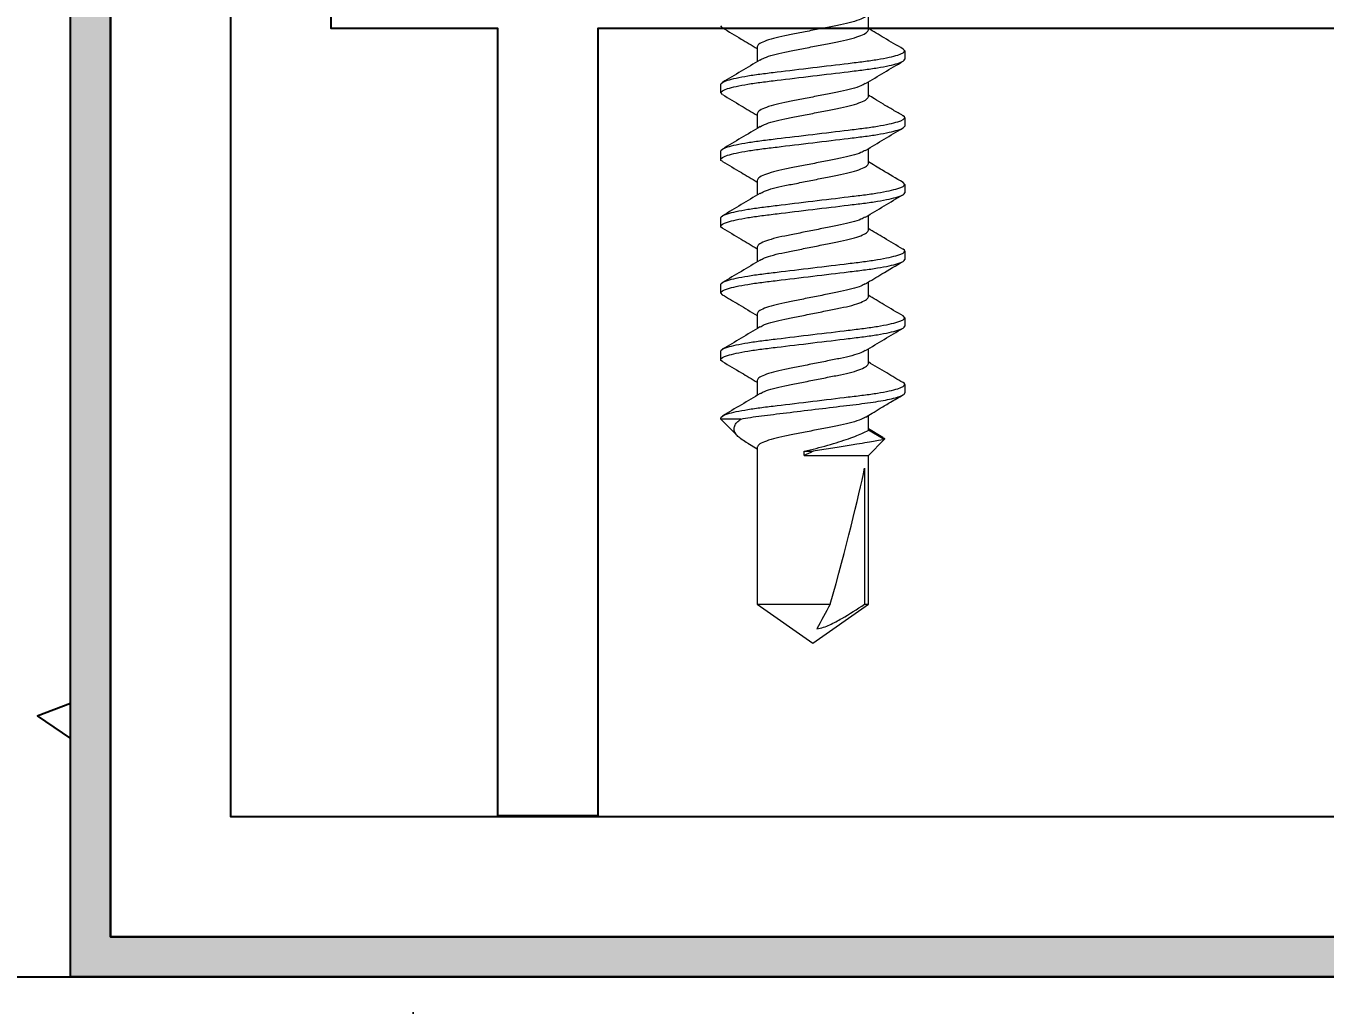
# Model space of a CAD drawing. Extents: x 0 to 79.8, y 0 to 38.2.
# Drawn here: x 70.839 to 71.813, y 28.462 to 29.197 of the extents above; entities that cross this region are included whole.
import ezdxf

# ---------------------------------------------------------------- set-up
doc = ezdxf.new("R2010")
doc.units = 0
doc.header["$MEASUREMENT"] = 0
doc.linetypes.add('SLD-Solid', pattern=[0])
doc.layers.get('0').update_dxf_attribs({"linetype": 'CONTINUOUS'})
doc.layers.get('DEFPOINTS').update_dxf_attribs({"color": 1, "linetype": 'CONTINUOUS'})
for name, color, linetype in [('DIM', 4, 'CONTINUOUS'), ('SILL-PAN', 7, 'CONTINUOUS'), ('TEXT', 7, 'CONTINUOUS'), ('TITLE-BLOCK', 7, 'CONTINUOUS'), ('WALL_COND', 7, 'CONTINUOUS'), ('WATERPROOF_MATL', 5, 'CONTINUOUS')]:
    doc.layers.add(name, color=color, linetype=linetype)
doc.styles.add('ROMANS', font='romans')
doc.dimstyles.new('QUARTER', dxfattribs={"dimscale": 4, "dimtxt": 0.06, "dimasz": 0.05, "dimexe": 0.06, "dimexo": 0.032, "dimgap": 0.021, "dimtad": 0, "dimdec": 4, "dimzin": 4, "dimdsep": 46, "dimlunit": 5, "dimtxsty": 'ROMANS', "dimcen": 0.09, "dimadec": 0, "dimazin": 1, "dimtfac": 1, "dimtdec": 4, "dimtofl": 0, "dimtmove": 0, "dimatfit": 3, "dimfxl": 0, "dimtolj": 1, "dimtzin": 0, "dimarcsym": 0})

# ---------------------------------------------------------------- blocks, each defined once
blk = doc.blocks.new('3774-TRACK_SUPPORT')
at = {"layer": 'TEXT'}
blk.add_lwpolyline([(-0.05, -0.626), (-0.754, -0.626), (-0.754, -1.216), (-0.829, -1.216), (-0.829, -0.626), (-0.954, -0.626), (-0.954, -0.176), (-0.684, -0.176), (-0.684, -0.251), (-0.879, -0.251), (-0.879, -0.551), (-0.1875, -0.551, 0.414214)], format="xyb", dxfattribs=at)
blk = doc.blocks.new('25559')
at = {"color": 7, "linetype": 'SLD-Solid', "lineweight": 15}
for p, q in [((0.55625, 0.069), (0.55482, 0.06775)), ((0.55625, 0.069), (0.5625, 0.069)), ((0.60625, 0.069), (0.6125, 0.069)), ((0.65625, 0.069), (0.65481, 0.06774)), ((0.65625, 0.069), (0.6625, 0.069)), ((0.70625, 0.069), (0.7125, 0.069)), ((0.75625, 0.069), (0.75481, 0.06775)), ((0.75625, 0.069), (0.7625, 0.069)), ((0.80625, 0.069), (0.8125, 0.069)), ((0.84585, 0.05252), (0.8393, 0.04172)), ((0.84741, 0.05369), (0.8405, 0.04172)), ((0.85937, 0.04172), (0.84741, 0.05369)), ((0.5405, 0.04172), (0.52946, 0.04172)), ((0.5905, 0.04172), (0.57946, 0.04172)), ((0.6405, 0.04172), (0.62946, 0.04172)), ((0.6905, 0.04172), (0.67946, 0.04172)), ((0.7405, 0.04172), (0.72946, 0.04172)), ((0.7905, 0.04172), (0.77946, 0.04172)), ((0.8405, 0.04172), (0.82943, 0.04172)), ((0.97079, 0.04172), (0.85937, 0.04172)), ((0.85937, -0.00651), (0.85937, 0.04172)), ((1, 0), (0.97079, 0.04172)), ((0.97079, 0.03893), (0.97079, 0.04172)), ((0.86878, 0.03893), (0.97079, 0.03893)), ((0.97079, -0.04172), (0.97079, 0.01319)), ((0.85625, -0.00651), (0.85625, 0.00025)), ((0.97079, -0.04172), (1, 0)), ((0.85937, -0.00651), (0.85625, -0.00651)), ((0.55325, -0.04172), (0.56429, -0.04172)), ((0.60325, -0.04172), (0.61429, -0.04172)), ((0.65325, -0.04172), (0.66429, -0.04172)), ((0.70325, -0.04172), (0.71429, -0.04172)), ((0.75325, -0.04172), (0.76429, -0.04172)), ((0.80325, -0.04172), (0.81429, -0.04172)), ((0.85025, -0.0487), (0.85445, -0.04172)), ((0.85325, -0.04172), (0.97079, -0.04172)), ((0.8321, -0.05397), (0.8321, -0.069)), ((0.8321, -0.069), (0.8449, -0.05619)), ((0.53893, -0.06775), (0.5375, -0.069)), ((0.58895, -0.06774), (0.5875, -0.069)), ((0.73893, -0.06775), (0.7375, -0.069)), ((0.5875, -0.069), (0.58125, -0.069)), ((0.6375, -0.069), (0.63125, -0.069)), ((0.6875, -0.069), (0.68125, -0.069)), ((0.7375, -0.069), (0.73125, -0.069)), ((0.7875, -0.069), (0.78125, -0.069)), ((0.8321, -0.069), (0.83125, -0.069))]:
    blk.add_line(p, q, dxfattribs=at)
blk.add_ellipse((0.9907, 0), major_axis=(0.14297, -0.04113), ratio=0.048755, start_param=1.724549, end_param=2.605956, dxfattribs=at)
for points, knots in [([(0.58125, -0.069), (0.58035, -0.069), (0.5793, -0.06732), (0.57709, -0.06033), (0.57595, -0.05502), (0.57436, -0.04534), (0.57385, -0.04184), (0.57291, -0.03455), (0.57246, -0.03075), (0.57098, -0.01846), (0.56987, -0.00924), (0.56763, 0.00924), (0.56652, 0.01846), (0.56504, 0.03075), (0.56459, 0.03455), (0.56365, 0.04184), (0.56314, 0.04534), (0.56155, 0.05502), (0.56041, 0.06033), (0.5582, 0.06732), (0.55715, 0.069), (0.55625, 0.069)], [0, 0, 0, 0, 0.125, 0.125, 0.25, 0.25, 0.3125, 0.3125, 0.375, 0.375, 0.5, 0.5, 0.625, 0.625, 0.6875, 0.6875, 0.75, 0.75, 0.875, 0.875, 1, 1, 1, 1]), ([(0.5875, -0.069), (0.5866, -0.069), (0.58555, -0.06732), (0.58334, -0.06033), (0.5822, -0.05502), (0.58061, -0.04534), (0.5801, -0.04184), (0.57916, -0.03455), (0.57871, -0.03075), (0.57723, -0.01846), (0.57612, -0.00924), (0.57388, 0.00924), (0.57277, 0.01846), (0.57129, 0.03075), (0.57084, 0.03455), (0.5699, 0.04184), (0.56939, 0.04534), (0.5678, 0.05502), (0.56666, 0.06033), (0.56445, 0.06732), (0.5634, 0.069), (0.5625, 0.069)], [0, 0, 0, 0, 0.125, 0.125, 0.25, 0.25, 0.3125, 0.3125, 0.375, 0.375, 0.5, 0.5, 0.625, 0.625, 0.6875, 0.6875, 0.75, 0.75, 0.875, 0.875, 1, 1, 1, 1]), ([(0.60625, 0.069), (0.60578, 0.06899), (0.6053, 0.06898), (0.60478, 0.06768), (0.60476, 0.06765)], [0, 0, 0, 0, 0.978012, 1, 1, 1, 1]), ([(0.63125, -0.069), (0.63035, -0.069), (0.6293, -0.06732), (0.62709, -0.06033), (0.62595, -0.05502), (0.62436, -0.04534), (0.62385, -0.04184), (0.62291, -0.03455), (0.62246, -0.03075), (0.62098, -0.01846), (0.61987, -0.00924), (0.61763, 0.00924), (0.61652, 0.01846), (0.61504, 0.03075), (0.61459, 0.03455), (0.61365, 0.04184), (0.61314, 0.04534), (0.61155, 0.05502), (0.61041, 0.06033), (0.6082, 0.06732), (0.60715, 0.069), (0.60625, 0.069)], [0, 0, 0, 0, 0.125, 0.125, 0.25, 0.25, 0.3125, 0.3125, 0.375, 0.375, 0.5, 0.5, 0.625, 0.625, 0.6875, 0.6875, 0.75, 0.75, 0.875, 0.875, 1, 1, 1, 1]), ([(0.6375, -0.069), (0.6366, -0.069), (0.63555, -0.06732), (0.63334, -0.06033), (0.6322, -0.05502), (0.63061, -0.04534), (0.6301, -0.04184), (0.62916, -0.03455), (0.62871, -0.03075), (0.62723, -0.01846), (0.62612, -0.00924), (0.62388, 0.00924), (0.62277, 0.01846), (0.62129, 0.03075), (0.62084, 0.03455), (0.6199, 0.04184), (0.61939, 0.04534), (0.6178, 0.05502), (0.61666, 0.06033), (0.61445, 0.06732), (0.6134, 0.069), (0.6125, 0.069)], [0, 0, 0, 0, 0.125, 0.125, 0.25, 0.25, 0.3125, 0.3125, 0.375, 0.375, 0.5, 0.5, 0.625, 0.625, 0.6875, 0.6875, 0.75, 0.75, 0.875, 0.875, 1, 1, 1, 1]), ([(0.68125, -0.069), (0.68035, -0.069), (0.6793, -0.06732), (0.67709, -0.06033), (0.67595, -0.05502), (0.67436, -0.04534), (0.67385, -0.04184), (0.67291, -0.03455), (0.67246, -0.03075), (0.67098, -0.01846), (0.66987, -0.00924), (0.66763, 0.00924), (0.66652, 0.01846), (0.66504, 0.03075), (0.66459, 0.03455), (0.66365, 0.04184), (0.66314, 0.04534), (0.66155, 0.05502), (0.66041, 0.06033), (0.6582, 0.06732), (0.65715, 0.069), (0.65625, 0.069)], [0, 0, 0, 0, 0.125, 0.125, 0.25, 0.25, 0.3125, 0.3125, 0.375, 0.375, 0.5, 0.5, 0.625, 0.625, 0.6875, 0.6875, 0.75, 0.75, 0.875, 0.875, 1, 1, 1, 1]), ([(0.6875, -0.069), (0.6866, -0.069), (0.68555, -0.06732), (0.68334, -0.06033), (0.6822, -0.05502), (0.68061, -0.04534), (0.6801, -0.04184), (0.67916, -0.03455), (0.67871, -0.03075), (0.67723, -0.01846), (0.67612, -0.00924), (0.67388, 0.00924), (0.67277, 0.01846), (0.67129, 0.03075), (0.67084, 0.03455), (0.6699, 0.04184), (0.66939, 0.04534), (0.6678, 0.05502), (0.66666, 0.06033), (0.66445, 0.06732), (0.6634, 0.069), (0.6625, 0.069)], [0, 0, 0, 0, 0.125, 0.125, 0.25, 0.25, 0.3125, 0.3125, 0.375, 0.375, 0.5, 0.5, 0.625, 0.625, 0.6875, 0.6875, 0.75, 0.75, 0.875, 0.875, 1, 1, 1, 1]), ([(0.70625, 0.069), (0.70578, 0.06899), (0.70531, 0.06898), (0.70478, 0.06769), (0.70477, 0.06766)], [0, 0, 0, 0, 0.981212, 1, 1, 1, 1]), ([(0.73125, -0.069), (0.73035, -0.069), (0.7293, -0.06732), (0.72709, -0.06033), (0.72595, -0.05502), (0.72436, -0.04534), (0.72385, -0.04184), (0.72291, -0.03455), (0.72246, -0.03075), (0.72098, -0.01846), (0.71987, -0.00924), (0.71763, 0.00924), (0.71652, 0.01846), (0.71504, 0.03075), (0.71459, 0.03455), (0.71365, 0.04184), (0.71314, 0.04534), (0.71155, 0.05502), (0.71041, 0.06033), (0.7082, 0.06732), (0.70715, 0.069), (0.70625, 0.069)], [0, 0, 0, 0, 0.125, 0.125, 0.25, 0.25, 0.3125, 0.3125, 0.375, 0.375, 0.5, 0.5, 0.625, 0.625, 0.6875, 0.6875, 0.75, 0.75, 0.875, 0.875, 1, 1, 1, 1]), ([(0.7375, -0.069), (0.7366, -0.069), (0.73555, -0.06732), (0.73334, -0.06033), (0.7322, -0.05502), (0.73061, -0.04534), (0.7301, -0.04184), (0.72916, -0.03455), (0.72871, -0.03075), (0.72723, -0.01846), (0.72612, -0.00924), (0.72388, 0.00924), (0.72277, 0.01846), (0.72129, 0.03075), (0.72084, 0.03455), (0.7199, 0.04184), (0.71939, 0.04534), (0.7178, 0.05502), (0.71666, 0.06033), (0.71445, 0.06732), (0.7134, 0.069), (0.7125, 0.069)], [0, 0, 0, 0, 0.125, 0.125, 0.25, 0.25, 0.3125, 0.3125, 0.375, 0.375, 0.5, 0.5, 0.625, 0.625, 0.6875, 0.6875, 0.75, 0.75, 0.875, 0.875, 1, 1, 1, 1]), ([(0.78125, -0.069), (0.78035, -0.069), (0.7793, -0.06732), (0.77709, -0.06033), (0.77595, -0.05502), (0.77436, -0.04534), (0.77385, -0.04184), (0.77291, -0.03455), (0.77246, -0.03075), (0.77098, -0.01846), (0.76987, -0.00924), (0.76763, 0.00924), (0.76652, 0.01846), (0.76504, 0.03075), (0.76459, 0.03455), (0.76365, 0.04184), (0.76314, 0.04534), (0.76155, 0.05502), (0.76041, 0.06033), (0.7582, 0.06732), (0.75715, 0.069), (0.75625, 0.069)], [0, 0, 0, 0, 0.125, 0.125, 0.25, 0.25, 0.3125, 0.3125, 0.375, 0.375, 0.5, 0.5, 0.625, 0.625, 0.6875, 0.6875, 0.75, 0.75, 0.875, 0.875, 1, 1, 1, 1]), ([(0.7875, -0.069), (0.7866, -0.069), (0.78555, -0.06732), (0.78334, -0.06033), (0.7822, -0.05502), (0.78061, -0.04534), (0.7801, -0.04184), (0.77916, -0.03455), (0.77871, -0.03075), (0.77723, -0.01846), (0.77612, -0.00924), (0.77388, 0.00924), (0.77277, 0.01846), (0.77129, 0.03075), (0.77084, 0.03455), (0.7699, 0.04184), (0.76939, 0.04534), (0.7678, 0.05502), (0.76666, 0.06033), (0.76445, 0.06732), (0.7634, 0.069), (0.7625, 0.069)], [0, 0, 0, 0, 0.125, 0.125, 0.25, 0.25, 0.3125, 0.3125, 0.375, 0.375, 0.5, 0.5, 0.625, 0.625, 0.6875, 0.6875, 0.75, 0.75, 0.875, 0.875, 1, 1, 1, 1]), ([(0.80625, 0.069), (0.80578, 0.069), (0.80531, 0.06899), (0.80479, 0.06772), (0.80479, 0.06771)], [0, 0, 0, 0, 0.993451, 1, 1, 1, 1]), ([(0.83125, -0.069), (0.83035, -0.069), (0.8293, -0.06732), (0.82709, -0.06033), (0.82595, -0.05502), (0.82436, -0.04534), (0.82385, -0.04184), (0.82291, -0.03455), (0.82246, -0.03075), (0.82098, -0.01846), (0.81987, -0.00924), (0.81763, 0.00924), (0.81652, 0.01846), (0.81504, 0.03075), (0.81459, 0.03455), (0.81365, 0.04184), (0.81314, 0.04534), (0.81155, 0.05502), (0.81041, 0.06033), (0.8082, 0.06732), (0.80715, 0.069), (0.80625, 0.069)], [0, 0, 0, 0, 0.125, 0.125, 0.25, 0.25, 0.3125, 0.3125, 0.375, 0.375, 0.5, 0.5, 0.625, 0.625, 0.6875, 0.6875, 0.75, 0.75, 0.875, 0.875, 1, 1, 1, 1]), ([(0.8321, -0.05397), (0.83123, -0.04946), (0.8304, -0.04411), (0.82928, -0.0355), (0.82893, -0.03257), (0.82818, -0.0263), (0.82778, -0.02301), (0.82654, -0.01276), (0.82566, -0.00545), (0.8239, 0.00909), (0.82303, 0.01631), (0.82142, 0.02963), (0.82074, 0.03561), (0.81919, 0.0468), (0.81834, 0.05193), (0.8166, 0.06037), (0.81571, 0.06366), (0.81401, 0.06798), (0.81321, 0.069), (0.8125, 0.069)], [0, 0, 0, 0, 0.125, 0.125, 0.1875, 0.1875, 0.25, 0.25, 0.375, 0.375, 0.5, 0.5, 0.625, 0.625, 0.75, 0.75, 0.875, 0.875, 1, 1, 1, 1]), ([(0.55482, 0.06777), (0.55203, 0.06304), (0.54691, 0.05433), (0.54168, 0.04567), (0.53929, 0.04172)], [0, 0, 0, 0, 0.543159, 1, 1, 1, 1]), ([(0.58075, 0.03957), (0.57794, 0.04423), (0.57228, 0.0536), (0.56673, 0.06302), (0.56393, 0.06776)], [0, 0, 0, 0, 0.497134, 1, 1, 1, 1]), ([(0.60476, 0.06768), (0.60336, 0.06525), (0.6007, 0.06067), (0.59628, 0.05311), (0.5925, 0.04686), (0.59025, 0.04322), (0.58932, 0.04172)], [0, 0, 0, 0, 0.299941, 0.565966, 0.820653, 1, 1, 1, 1]), ([(0.63078, 0.03952), (0.62797, 0.04417), (0.62231, 0.05354), (0.61676, 0.06297), (0.61397, 0.06771)], [0, 0, 0, 0, 0.497137, 1, 1, 1, 1]), ([(0.65481, 0.06775), (0.65176, 0.06258), (0.64664, 0.05388), (0.64141, 0.04523), (0.63929, 0.04172)], [0, 0, 0, 0, 0.593911, 1, 1, 1, 1]), ([(0.68074, 0.03958), (0.67794, 0.04423), (0.6723, 0.05356), (0.66676, 0.06296), (0.66398, 0.06769)], [0, 0, 0, 0, 0.497403, 1, 1, 1, 1]), ([(0.70477, 0.06769), (0.70198, 0.06296), (0.69687, 0.05427), (0.69166, 0.04565), (0.68929, 0.04172)], [0, 0, 0, 0, 0.544742, 1, 1, 1, 1]), ([(0.73073, 0.0396), (0.72825, 0.0437), (0.7226, 0.05305), (0.71706, 0.06246), (0.71395, 0.06774)], [0, 0, 0, 0, 0.438749, 1, 1, 1, 1]), ([(0.75481, 0.06776), (0.75202, 0.06302), (0.7469, 0.05431), (0.74167, 0.04566), (0.73929, 0.04172)], [0, 0, 0, 0, 0.544674, 1, 1, 1, 1]), ([(0.78079, 0.03952), (0.77797, 0.04418), (0.7723, 0.05356), (0.76674, 0.06299), (0.76395, 0.06774)], [0, 0, 0, 0, 0.497058, 1, 1, 1, 1]), ([(0.80479, 0.06772), (0.80238, 0.06363), (0.79726, 0.05493), (0.79205, 0.04629), (0.78929, 0.04172)], [0, 0, 0, 0, 0.470268, 1, 1, 1, 1]), ([(0.83063, 0.03976), (0.82969, 0.04129), (0.82768, 0.04456), (0.82368, 0.05105), (0.8189, 0.05923), (0.81575, 0.06464), (0.81399, 0.06767)], [0, 0, 0, 0, 0.1901712, 0.4057969, 0.6676779, 1, 1, 1, 1]), ([(0.84589, 0.05249), (0.84594, 0.05263), (0.84647, 0.0542), (0.84696, 0.05393), (0.84741, 0.05369)], [0, 0, 0, 0, 0.089674, 1, 1, 1, 1]), ([(0.84741, 0.05369), (0.84741, 0.05369), (0.84768, 0.05215), (0.84844, 0.04787), (0.84875, 0.04609), (0.84946, 0.042), (0.84985, 0.0397), (0.85202, 0.02696), (0.85423, 0.01334), (0.85625, 0.00025)], [0, 0, 0, 0, 0.25, 0.25, 0.375, 0.375, 0.5, 0.5, 1, 1, 1, 1]), ([(0.53065, 0.03952), (0.53124, 0.03853), (0.53255, 0.03629), (0.53462, 0.02975), (0.53658, 0.02111), (0.53855, 0.01097), (0.54075, 0), (0.54295, -0.01097), (0.54492, -0.02109), (0.54688, -0.02981), (0.54908, -0.03652), (0.55129, -0.0409), (0.5526, -0.04145), (0.55325, -0.04172)], [0, 0, 0, 0, 0.075758, 0.1699, 0.260606, 0.351313, 0.445455, 0.539597, 0.630303, 0.721009, 0.815152, 0.909294, 1, 1, 1, 1]), ([(0.56312, -0.03956), (0.56253, -0.03856), (0.56121, -0.03631), (0.55913, -0.02975), (0.55717, -0.0211), (0.5552, -0.01097), (0.553, 0), (0.5508, 0.01097), (0.54883, 0.02109), (0.54687, 0.02981), (0.54467, 0.03652), (0.54246, 0.0409), (0.54115, 0.04145), (0.5405, 0.04172)], [0, 0, 0, 0, 0.076547, 0.170609, 0.261238, 0.351867, 0.445929, 0.53999, 0.630619, 0.721248, 0.81531, 0.909371, 1, 1, 1, 1]), ([(0.58073, 0.03938), (0.58129, 0.03842), (0.58258, 0.03622), (0.58462, 0.02975), (0.58658, 0.02111), (0.58855, 0.01097), (0.59075, 0), (0.59295, -0.01097), (0.59492, -0.02109), (0.59688, -0.02981), (0.59908, -0.03652), (0.60129, -0.0409), (0.6026, -0.04145), (0.60325, -0.04172)], [0, 0, 0, 0, 0.072707, 0.16716, 0.258166, 0.349171, 0.443624, 0.538077, 0.629083, 0.720089, 0.814541, 0.908994, 1, 1, 1, 1]), ([(0.61299, -0.03932), (0.61244, -0.03838), (0.61116, -0.03619), (0.60913, -0.02975), (0.60717, -0.02111), (0.6052, -0.01097), (0.603, 0), (0.6008, 0.01097), (0.59883, 0.02109), (0.59687, 0.02981), (0.59467, 0.03652), (0.59246, 0.0409), (0.59115, 0.04145), (0.5905, 0.04172)], [0, 0, 0, 0, 0.071493, 0.166069, 0.257194, 0.348319, 0.442896, 0.537472, 0.628597, 0.719722, 0.814299, 0.908875, 1, 1, 1, 1]), ([(0.63076, 0.03931), (0.63131, 0.03838), (0.63259, 0.03619), (0.63462, 0.02975), (0.63658, 0.02111), (0.63855, 0.01097), (0.64075, 0), (0.64295, -0.01097), (0.64492, -0.02109), (0.64688, -0.02981), (0.64908, -0.03652), (0.65129, -0.0409), (0.6526, -0.04145), (0.65325, -0.04172)], [0, 0, 0, 0, 0.071416, 0.166001, 0.257133, 0.348265, 0.44285, 0.537434, 0.628567, 0.719699, 0.814283, 0.908868, 1, 1, 1, 1]), ([(0.66305, -0.03943), (0.66248, -0.03846), (0.66118, -0.03625), (0.65913, -0.02975), (0.65717, -0.02111), (0.6552, -0.01097), (0.653, 0), (0.6508, 0.01097), (0.64883, 0.02109), (0.64687, 0.02981), (0.64467, 0.03652), (0.64246, 0.0409), (0.64115, 0.04145), (0.6405, 0.04172)], [0, 0, 0, 0, 0.073737, 0.168085, 0.258989, 0.349894, 0.444242, 0.53859, 0.629495, 0.720399, 0.814747, 0.909095, 1, 1, 1, 1]), ([(0.68072, 0.03939), (0.68128, 0.03843), (0.68257, 0.03623), (0.68462, 0.02975), (0.68658, 0.02111), (0.68855, 0.01097), (0.69075, 0), (0.69295, -0.01097), (0.69492, -0.02109), (0.69688, -0.02981), (0.69908, -0.03652), (0.70129, -0.0409), (0.7026, -0.04145), (0.70325, -0.04172)], [0, 0, 0, 0, 0.073077, 0.167492, 0.258462, 0.349431, 0.443846, 0.538261, 0.629231, 0.7202, 0.814615, 0.909031, 1, 1, 1, 1]), ([(0.71299, -0.03931), (0.71244, -0.03837), (0.71116, -0.03619), (0.70913, -0.02975), (0.70717, -0.02111), (0.7052, -0.01097), (0.703, 0), (0.7008, 0.01097), (0.69883, 0.02109), (0.69687, 0.02981), (0.69467, 0.03652), (0.69246, 0.0409), (0.69115, 0.04145), (0.6905, 0.04172)], [0, 0, 0, 0, 0.071238, 0.16584, 0.25699, 0.34814, 0.442743, 0.537345, 0.628495, 0.719645, 0.814248, 0.90885, 1, 1, 1, 1]), ([(0.7307, 0.03942), (0.73127, 0.03845), (0.73257, 0.03624), (0.73462, 0.02975), (0.73658, 0.02111), (0.73855, 0.01097), (0.74075, 0), (0.74295, -0.01097), (0.74492, -0.02109), (0.74688, -0.02981), (0.74908, -0.03652), (0.75129, -0.0409), (0.7526, -0.04145), (0.75325, -0.04172)], [0, 0, 0, 0, 0.073684, 0.168037, 0.258947, 0.349857, 0.44421, 0.538564, 0.629474, 0.720383, 0.814737, 0.90909, 1, 1, 1, 1]), ([(0.76308, -0.03948), (0.7625, -0.0385), (0.76119, -0.03627), (0.75913, -0.02975), (0.75717, -0.02111), (0.7552, -0.01097), (0.753, 0), (0.7508, 0.01097), (0.74883, 0.02109), (0.74687, 0.02981), (0.74467, 0.03652), (0.74246, 0.0409), (0.74115, 0.04145), (0.7405, 0.04172)], [0, 0, 0, 0, 0.0748562, 0.1690902, 0.259885, 0.3506798, 0.4449137, 0.5391477, 0.6299425, 0.7207373, 0.8149712, 0.9092052, 1, 1, 1, 1]), ([(0.78076, 0.03931), (0.78131, 0.03837), (0.78259, 0.03619), (0.78462, 0.02975), (0.78658, 0.02111), (0.78855, 0.01097), (0.79075, 0), (0.79295, -0.01097), (0.79492, -0.02109), (0.79688, -0.02981), (0.79908, -0.03652), (0.80129, -0.0409), (0.8026, -0.04145), (0.80325, -0.04172)], [0, 0, 0, 0, 0.071394, 0.165981, 0.257115, 0.34825, 0.442836, 0.537423, 0.628558, 0.719692, 0.814279, 0.908865, 1, 1, 1, 1]), ([(0.81299, -0.03931), (0.81244, -0.03837), (0.81116, -0.03619), (0.80913, -0.02975), (0.80717, -0.02111), (0.8052, -0.01097), (0.803, 0), (0.8008, 0.01097), (0.79883, 0.02109), (0.79687, 0.02981), (0.79467, 0.03652), (0.79246, 0.0409), (0.79115, 0.04145), (0.7905, 0.04172)], [0, 0, 0, 0, 0.0713374, 0.1659298, 0.2570699, 0.3482101, 0.4428025, 0.5373948, 0.628535, 0.7196751, 0.8142675, 0.9088599, 1, 1, 1, 1]), ([(0.83065, 0.03953), (0.83123, 0.03853), (0.83255, 0.0363), (0.83462, 0.02975), (0.83658, 0.02111), (0.83855, 0.01097), (0.84075, 0), (0.84295, -0.01097), (0.84492, -0.02109), (0.84688, -0.02981), (0.84908, -0.03652), (0.85129, -0.0409), (0.8526, -0.04145), (0.85325, -0.04172)], [0, 0, 0, 0, 0.0759686, 0.1700892, 0.2607749, 0.3514605, 0.4455811, 0.5397018, 0.6303874, 0.7210731, 0.8151937, 0.9093144, 1, 1, 1, 1]), ([(0.85625, -0.00651), (0.85484, -0.00053), (0.8533, 0.00556), (0.85009, 0.01698), (0.8484, 0.02236), (0.8452, 0.03142), (0.84365, 0.03517), (0.84128, 0.04032), (0.8405, 0.04172), (0.8405, 0.04172)], [0, 0, 0, 0, 0.25, 0.25, 0.5, 0.5, 0.75, 0.75, 1, 1, 1, 1]), ([(0.98926, 0.00319), (0.98877, 0.00656), (0.98759, 0.00972), (0.98478, 0.0159), (0.98317, 0.01886), (0.97812, 0.02762), (0.97447, 0.03329), (0.97079, 0.03893)], [0, 0, 0, 0, 0.25, 0.25, 0.5, 0.5, 1, 1, 1, 1]), ([(0.53893, -0.06777), (0.54171, -0.06304), (0.54684, -0.05433), (0.55207, -0.04567), (0.55446, -0.04172)], [0, 0, 0, 0, 0.543195, 1, 1, 1, 1]), ([(0.56309, -0.03972), (0.56589, -0.04435), (0.5715, -0.05365), (0.57702, -0.06303), (0.5798, -0.06774)], [0, 0, 0, 0, 0.497658, 1, 1, 1, 1]), ([(0.58895, -0.06774), (0.59174, -0.063), (0.59686, -0.0543), (0.60208, -0.04565), (0.60446, -0.04172)], [0, 0, 0, 0, 0.545499, 1, 1, 1, 1]), ([(0.61297, -0.03952), (0.61579, -0.04418), (0.62146, -0.05357), (0.62701, -0.063), (0.62981, -0.06775)], [0, 0, 0, 0, 0.49704, 1, 1, 1, 1]), ([(0.63898, -0.06769), (0.64176, -0.06296), (0.64688, -0.05427), (0.65209, -0.04565), (0.65446, -0.04172)], [0, 0, 0, 0, 0.544904, 1, 1, 1, 1]), ([(0.66302, -0.03961), (0.66583, -0.04425), (0.67146, -0.05358), (0.677, -0.06298), (0.67978, -0.06771)], [0, 0, 0, 0, 0.497428, 1, 1, 1, 1]), ([(0.68897, -0.06771), (0.69175, -0.06299), (0.69687, -0.05429), (0.70208, -0.04566), (0.70446, -0.04172)], [0, 0, 0, 0, 0.5433102, 1, 1, 1, 1]), ([(0.71296, -0.03951), (0.71578, -0.04417), (0.72144, -0.05354), (0.727, -0.06298), (0.72979, -0.06772)], [0, 0, 0, 0, 0.497095, 1, 1, 1, 1]), ([(0.73893, -0.06777), (0.74136, -0.06365), (0.74648, -0.05494), (0.75171, -0.04628), (0.75446, -0.04172)], [0, 0, 0, 0, 0.473124, 1, 1, 1, 1]), ([(0.76305, -0.03965), (0.76586, -0.0443), (0.7715, -0.05364), (0.77703, -0.06304), (0.77982, -0.06777)], [0, 0, 0, 0, 0.4973758, 1, 1, 1, 1]), ([(0.78898, -0.06769), (0.79177, -0.06295), (0.79688, -0.05426), (0.80209, -0.04564), (0.80446, -0.04172)], [0, 0, 0, 0, 0.5456553, 1, 1, 1, 1]), ([(0.81296, -0.03951), (0.81578, -0.04417), (0.82143, -0.05352), (0.82698, -0.06295), (0.82977, -0.06769)], [0, 0, 0, 0, 0.497203, 1, 1, 1, 1]), ([(0.85023, -0.04869), (0.84931, -0.0502), (0.84748, -0.05322), (0.84502, -0.05624), (0.84256, -0.05823), (0.83988, -0.05915), (0.83718, -0.05872), (0.83455, -0.05708), (0.83292, -0.05501), (0.8321, -0.05397)], [0, 0, 0, 0, 0.1335352, 0.2658555, 0.4012862, 0.5532901, 0.708367, 0.852872, 1, 1, 1, 1]), ([(0.63898, -0.06767), (0.63897, -0.06769), (0.63844, -0.06898), (0.63797, -0.06899), (0.6375, -0.069)], [0, 0, 0, 0, 0.017618, 1, 1, 1, 1]), ([(0.68897, -0.0677), (0.68896, -0.06771), (0.68844, -0.06899), (0.68797, -0.06899), (0.6875, -0.069)], [0, 0, 0, 0, 0.009197, 1, 1, 1, 1]), ([(0.78898, -0.06766), (0.78897, -0.06769), (0.78844, -0.06898), (0.78797, -0.06899), (0.7875, -0.069)], [0, 0, 0, 0, 0.019289, 1, 1, 1, 1])]:
    blk.add_open_spline(points, degree=3, knots=knots, dxfattribs=at)
for points in [[(0.97079, 0.01319), (0.97696, 0.00985), (0.98314, 0.00651), (0.98926, 0.00319)], [(0.85625, 0.00025), (0.8573, -0.0021), (0.85834, -0.00435), (0.85937, -0.00651)]]:
    blk.add_open_spline(points, degree=3, dxfattribs=at)
blk = doc.blocks.new('*U110')
at = {"layer": 'DIM'}
blk.add_blockref('3774-TRACK_SUPPORT', (0.954, -0.524), dxfattribs=at)
at = {"layer": 'TEXT', "rotation": 270}
blk.add_blockref('25559', (0.361, -0.61055), dxfattribs=at)
blk = doc.blocks.new('*D267')
at = {"color": 0, "lineweight": -2}
for p, q in [((70.90238, 28.38652), (70.90238, 25.25817)), ((76.95738, 28.38652), (76.95738, 25.25817)), ((71.10238, 25.49817), (71.36588, 25.49817)), ((76.75738, 25.49817), (76.49388, 25.49817))]:
    blk.add_line(p, q, dxfattribs=at)
at = {"color": 0}
for points in [[(71.10238, 25.53151), (71.10238, 25.46484), (70.90238, 25.49817)], [(76.75738, 25.53151), (76.75738, 25.46484), (76.95738, 25.49817)]]:
    blk.add_solid(points, dxfattribs=at)
at = {"layer": 'DEFPOINTS', "color": 0}
for p in [(70.90238, 28.51452), (76.95738, 28.51452), (76.95738, 25.49817)]:
    blk.add_point(p, dxfattribs=at)
at = {"color": 0, "insert": (73.92988, 25.49817), "char_height": 0.24, "attachment_point": 5, "style": 'ROMANS'}
blk.add_mtext('\\A1;6{\\H1x;\\S1/16;}" SUB-SILL PAN DEPTH', dxfattribs=at)

msp = doc.modelspace()

# ---------------------------------------------------------------- hatches: boundary and pattern name
at = {"layer": 'TITLE-BLOCK'}
h = msp.add_hatch(dxfattribs=at)
h.set_pattern_fill('AR-CONC', color=256, scale=0.1, style=0)
h.set_pattern_definition([(50, (145.14675, 29.9236), (0.71726, -0.062752), [0.075, -0.825]), (355, (145.14675, 29.9236), (-0.138751, 0.752192), [0.06, -0.66]), (100.4514, (145.2065, 29.9184), (0.5785094, 0.6894395), [0.06374, -0.701142]), (46.1842, (145.14675, 30.1236), (1.067241, -0.165519), [0.1125, -1.2375]), (96.6356, (145.2357, 30.1098), (0.934663, 0.974118), [0.09561, -1.051713]), (351.1842, (145.1467, 30.1236), (0.934662, 0.974119), [0.09, -0.99]), (21, (145.24675, 30.0736), (0.596907, -0.402619), [0.075, -0.825]), (326, (145.24675, 30.0736), (0.243315, 0.72515), [0.06, -0.66]), (71.4514, (145.2965, 30.0401), (0.8402226, 0.3225305), [0.06374, -0.701142]), (37.5, (145.14675, 29.92363), (0.01215986, 0.33289385), [0, -0.652, 0, -0.67, 0, -0.6625]), (7.5, (145.14675, 29.92363), (0.2630695, 0.3944117), [0, -0.382, 0, -0.637, 0, -0.2525]), (327.5, (144.92375, 29.92363), (0.5338224, -0.0225549), [0, -0.25, 0, -0.78, 0, -1.035]), (317.5, (144.82375, 29.92363), (0.5831862, 0.100105), [0, -0.325, 0, -0.518, 0, -0.735])])
h.paths.add_polyline_path([(70.8723821, 28.4845213), (70.8723821, 29.9170213), (69.7496385, 29.9170213), (69.7265538, 29.5485052), (69.8456258, 29.1776175), (69.8498496, 28.7281285), (70.1856851, 27.4483125), (70.859635, 26.7117447), (73.5621758, 26.3388048), (76.9867913, 26.4589675), (77.7205106, 27.2047187), (77.9838009, 28.0188556), (78.1080675, 28.9659561), (78.0929763, 29.8466201), (78.1101257, 29.9170213), (76.9873821, 29.9170213), (76.9873821, 28.4845213), (76.8691321, 28.4845213), (76.8691321, 28.0808134), (77.0177961, 27.9321494), (76.9283931, 27.7558654), (77.0519407, 27.6050064), (76.9093531, 27.4415771), (77.0326101, 27.2454614), (76.9580532, 26.9220102), (76.6171584, 26.9616995), (76.267605, 26.7797584), (76.0836836, 26.8444629), (75.7692657, 26.756322), (75.5497205, 26.9405209), (74.9441145, 26.792523), (74.717515, 26.9588132), (74.7855414, 27.2637335), (74.6379913, 27.4324614), (74.7345591, 27.7838075), (74.6605215, 27.9053507), (74.8066321, 28.0808134), (74.8066321, 28.4845213)])
at = {"layer": 'WATERPROOF_MATL'}
msp.add_hatch(color=7, dxfattribs=at).paths.add_polyline_path([(70.9023821, 29.9170213), (70.9023821, 28.5145213), (76.9573821, 28.5145213), (76.9573821, 29.9170213), (76.9873821, 29.9170213), (76.9873821, 28.4845213), (70.8723821, 28.4845213), (70.8723821, 29.9170213)])

# ---------------------------------------------------------------- linework, layer by layer
at = {"layer": 'SILL-PAN', "color": 7}
msp.add_lwpolyline([(70.9023821, 29.9170213), (70.9923821, 29.9170213), (70.9923821, 28.6045213), (76.8673821, 28.6045213), (76.8673821, 29.9170213), (76.9573821, 29.9170213), (76.9573821, 28.5145213), (70.9023821, 28.5145213)], close=True, dxfattribs=at)
at = {"layer": 'WALL_COND', "color": 7}
msp.add_lwpolyline([(76.4628821, 28.4845213), (77.4573821, 28.4845213), (77.4573821, 29.9170213), (78.1101257, 29.9170213), (78.0929763, 29.8466201), (78.1080675, 28.9659561), (77.9838009, 28.0188556), (77.7205106, 27.2047187), (76.9867913, 26.4589675), (73.5621758, 26.3388048), (70.859635, 26.7117447), (70.1856851, 27.4483125), (69.8498496, 28.7281285), (69.8456258, 29.1776175), (69.7265538, 29.5485052), (69.7496385, 29.9170213), (70.4023821, 29.9170213), (70.4023821, 28.4845213), (75.2128821, 28.4845213)], dxfattribs=at)
at = {"layer": 'WATERPROOF_MATL', "color": 7}
msp.add_lwpolyline([(70.9023821, 29.9170213), (70.9023821, 28.5145213), (76.9573821, 28.5145213), (76.9573821, 29.9170213), (76.9873821, 29.9170213), (76.9873821, 28.4845213), (70.8723821, 28.4845213), (70.8723821, 29.9170213)], close=True, dxfattribs=at)

# ---------------------------------------------------------------- block references
at = {"layer": 'DIM'}
msp.add_blockref('*U110', (71.0678823, 30.3450213), dxfattribs=at)

# ---------------------------------------------------------------- dimensions: what is measured, and where the dimension line sits
dim = msp.add_linear_dim(base=(76.9573821, 25.4981749), p1=(70.9023821, 28.5145213), p2=(76.9573821, 28.5145213), text='<> SUB-SILL PAN DEPTH', dimstyle='QUARTER', override={"dimpost": '"'})
dim.commit()
dim.dimension.update_dxf_attribs({"geometry": '*D267', "text_midpoint": (73.9298821, 25.4981749), "dimtype": 160})

doc.saveas('drawing.dxf')
